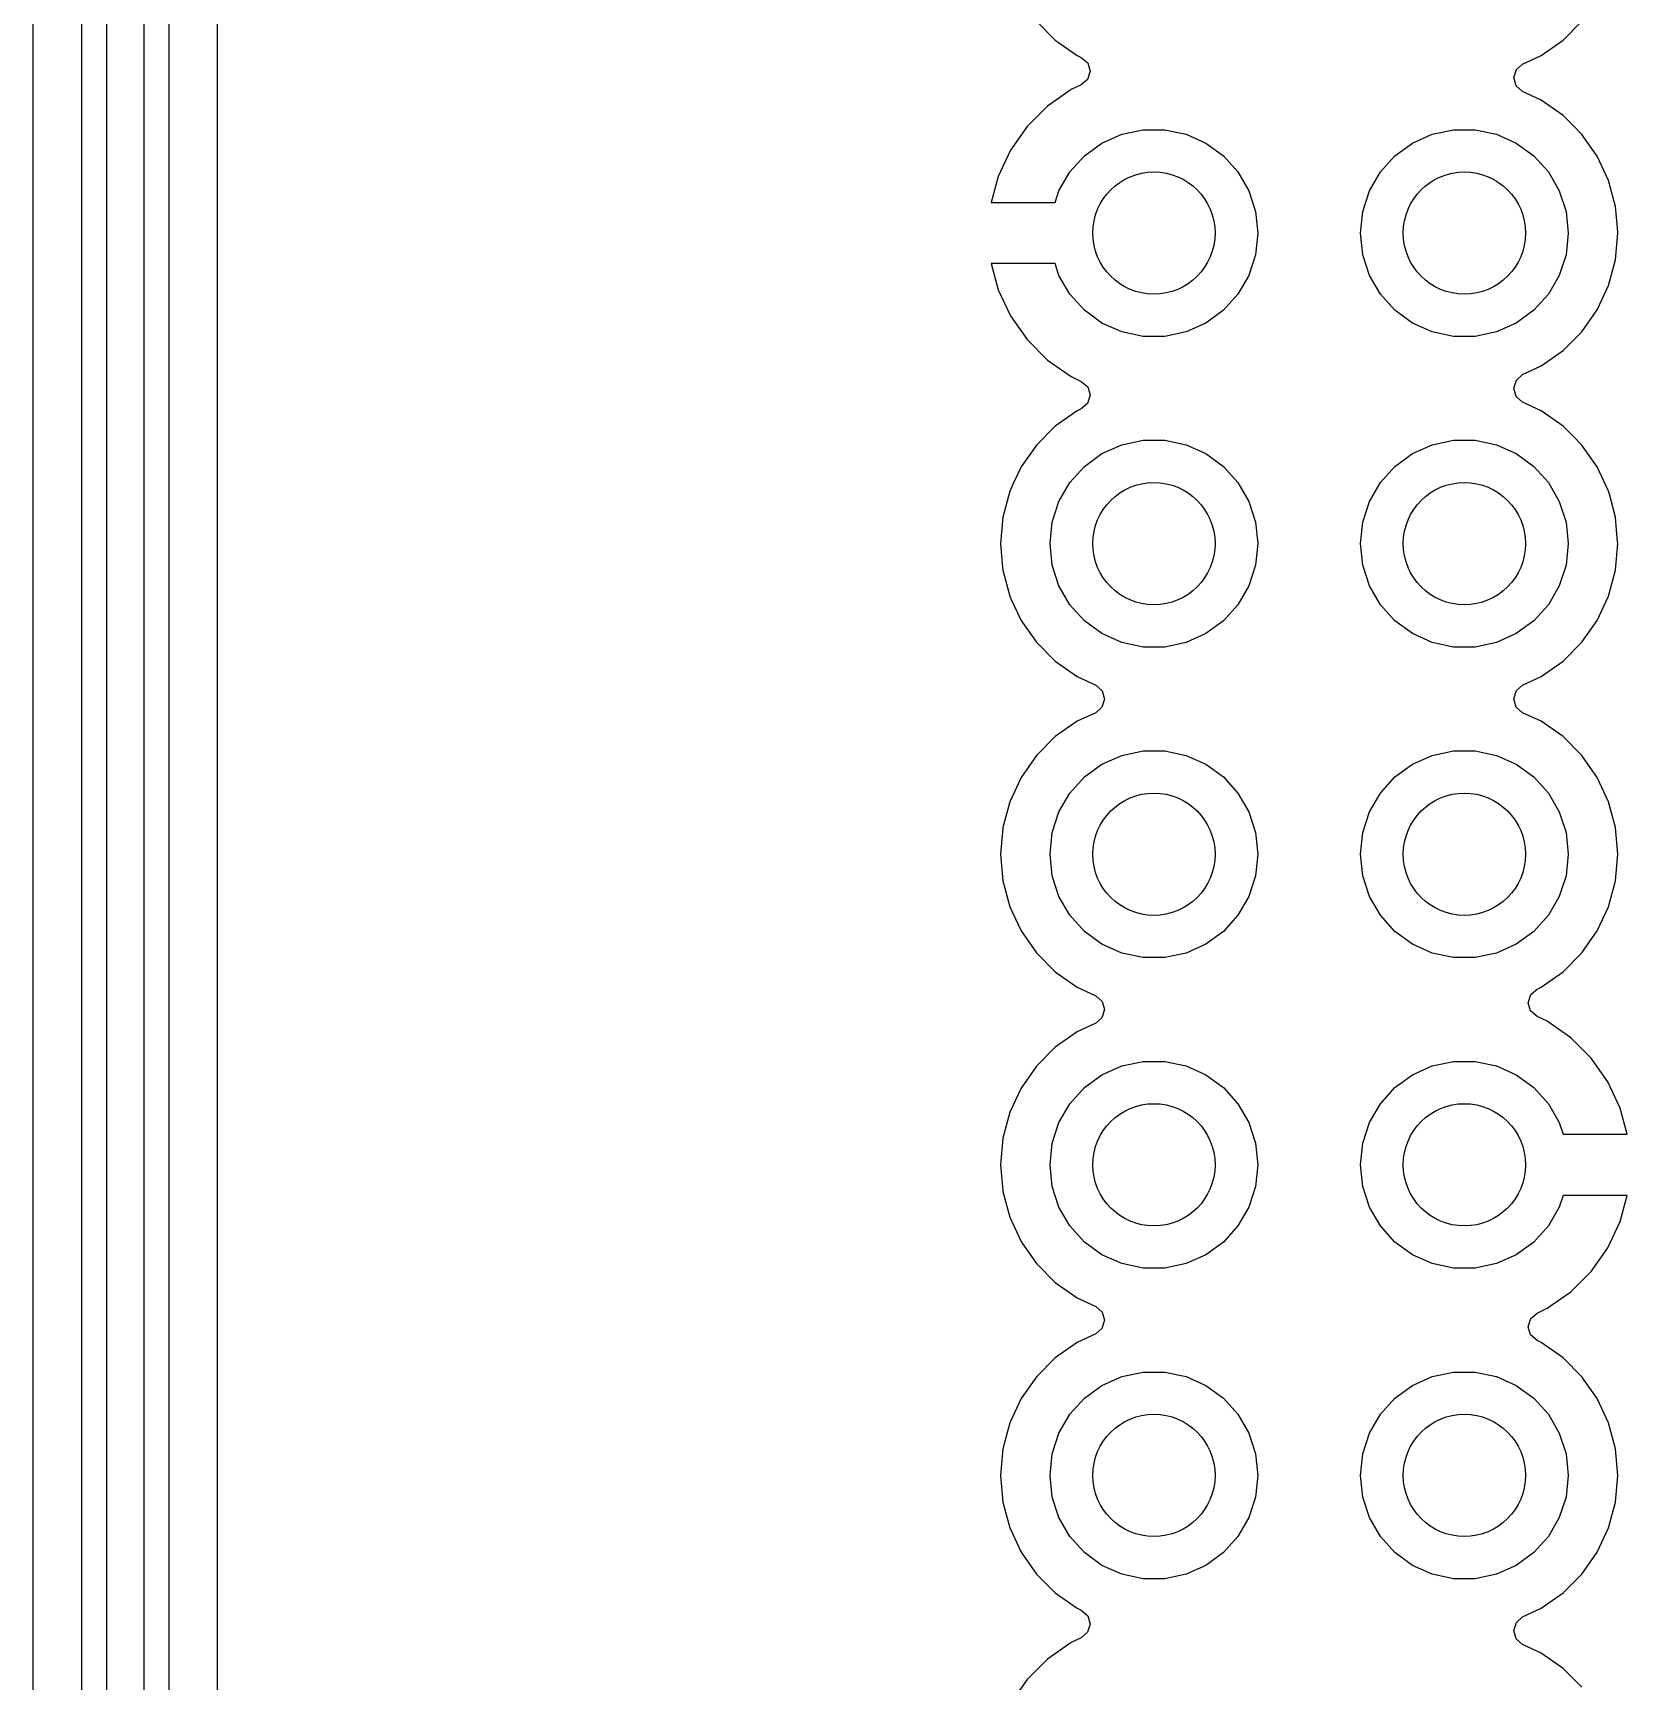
# Model space of a CAD drawing. Extents: x 0.71 to 7.56, y -5.16 to -0.79.
# Drawn here: x 4.273 to 4.787, y -4.058 to -3.528 of the extents above; entities that cross this region are included whole.
import ezdxf

# ---------------------------------------------------------------- set-up
doc = ezdxf.new("R2010")
doc.units = 0
doc.header["$MEASUREMENT"] = 0
doc.layers.add('BLACK', color=7, linetype='CONTINUOUS')

msp = doc.modelspace()

# ---------------------------------------------------------------- linework, layer by layer
at = {"layer": 'BLACK', "linetype": 'CONTINUOUS'}
for p, q in [((4.30906, -4.54393), (4.30906, -2.37598)), ((4.31693, -2.37762), (4.31693, -4.54393)), ((4.29685, -2.99213), (4.29685, -4.33071)), ((4.28898, -4.32677), (4.28898, -2.99606)), ((4.3327, -4.53217), (4.3327, -3.14175)), ((4.27321, -3.2549), (4.27321, -4.30612)), ((4.59639, -3.52372), (4.60249, -3.52981)), ((4.76602, -3.52981), (4.77211, -3.52372)), ((4.60249, -3.52981), (4.60954, -3.53475)), ((4.75896, -3.53475), (4.76602, -3.52981)), ((4.60954, -3.53475), (4.61086, -3.53537)), ((4.61086, -3.53537), (4.61086, -3.53537)), ((4.61086, -3.53537), (4.61293, -3.53718)), ((4.61293, -3.53718), (4.61368, -3.53983)), ((4.75019, -3.54191), (4.75099, -3.53928)), ((4.75099, -3.53928), (4.75301, -3.53753)), ((4.75301, -3.53753), (4.75896, -3.53475)), ((4.61086, -3.54422), (4.60758, -3.54575)), ((4.61288, -3.54246), (4.61086, -3.54422)), ((4.61368, -3.53983), (4.61288, -3.54246)), ((4.75094, -3.54456), (4.75019, -3.54191)), ((4.75301, -3.54638), (4.75094, -3.54456)), ((4.60758, -3.54575), (4.59996, -3.55108)), ((4.60758, -3.54575), (4.60758, -3.54575)), ((4.75896, -3.54915), (4.75301, -3.54638)), ((4.76602, -3.55409), (4.75896, -3.54915)), ((4.59996, -3.55108), (4.59338, -3.55766)), ((4.59996, -3.55108), (4.59996, -3.55108)), ((4.76958, -3.55766), (4.76602, -3.55409)), ((4.59338, -3.55766), (4.58805, -3.56528)), ((4.59338, -3.55766), (4.59338, -3.55766)), ((4.61752, -3.56297), (4.62391, -3.56013)), ((4.62391, -3.56013), (4.63075, -3.55867)), ((4.63075, -3.55867), (4.63775, -3.55867)), ((4.63775, -3.55867), (4.64459, -3.56013)), ((4.64459, -3.56013), (4.65098, -3.56297)), ((4.71752, -3.56297), (4.72391, -3.56013)), ((4.72391, -3.56013), (4.73075, -3.55867)), ((4.73075, -3.55867), (4.73775, -3.55867)), ((4.73775, -3.55867), (4.74459, -3.56013)), ((4.74459, -3.56013), (4.75098, -3.56297)), ((4.77211, -3.56019), (4.76958, -3.55766)), ((4.77705, -3.56724), (4.77211, -3.56019)), ((4.58805, -3.56528), (4.58412, -3.5737)), ((4.58805, -3.56528), (4.58805, -3.56528)), ((4.61186, -3.56708), (4.61752, -3.56297)), ((4.65098, -3.56297), (4.65664, -3.56708)), ((4.71186, -3.56708), (4.71752, -3.56297)), ((4.75098, -3.56297), (4.75664, -3.56708)), ((4.60718, -3.57228), (4.61186, -3.56708)), ((4.65664, -3.56708), (4.66133, -3.57228)), ((4.70718, -3.57228), (4.71186, -3.56708)), ((4.75664, -3.56708), (4.76133, -3.57228)), ((4.78069, -3.57505), (4.77705, -3.56724)), ((4.77705, -3.56724), (4.77705, -3.56724)), ((4.77705, -3.56724), (4.77705, -3.56724)), ((4.58412, -3.57371), (4.58186, -3.58211)), ((4.58412, -3.5737), (4.58412, -3.57371)), ((4.60368, -3.57834), (4.60718, -3.57228)), ((4.66133, -3.57228), (4.66482, -3.57834)), ((4.70368, -3.57834), (4.70718, -3.57228)), ((4.76133, -3.57228), (4.76482, -3.57834)), ((4.78292, -3.58337), (4.78069, -3.57505)), ((4.60246, -3.58211), (4.60368, -3.57834)), ((4.66482, -3.57834), (4.66699, -3.585)), ((4.70152, -3.585), (4.70368, -3.57834)), ((4.76482, -3.57834), (4.76699, -3.585)), ((4.58186, -3.58211), (4.58186, -3.58211)), ((4.58186, -3.58211), (4.60246, -3.58211)), ((4.66699, -3.585), (4.66772, -3.59195)), ((4.70079, -3.59195), (4.70152, -3.585)), ((4.76699, -3.585), (4.76772, -3.59195)), ((4.78342, -3.58912), (4.78292, -3.58337)), ((4.66772, -3.59195), (4.66699, -3.59891)), ((4.70152, -3.59891), (4.70079, -3.59195)), ((4.76772, -3.59195), (4.76699, -3.59891)), ((4.78292, -3.60053), (4.78367, -3.59195)), ((4.78365, -3.59168), (4.78342, -3.58912)), ((4.78367, -3.59195), (4.78365, -3.59168)), ((4.60246, -3.6018), (4.58186, -3.6018)), ((4.58186, -3.6018), (4.58412, -3.6102)), ((4.60368, -3.60556), (4.60246, -3.6018)), ((4.66699, -3.59891), (4.66482, -3.60556)), ((4.70368, -3.60556), (4.70152, -3.59891)), ((4.76699, -3.59891), (4.76482, -3.60556)), ((4.78069, -3.60886), (4.78292, -3.60053)), ((4.60718, -3.61162), (4.60368, -3.60556)), ((4.66482, -3.60556), (4.66133, -3.61162)), ((4.70718, -3.61162), (4.70368, -3.60556)), ((4.76482, -3.60556), (4.76133, -3.61162)), ((4.58412, -3.6102), (4.58412, -3.6102)), ((4.58412, -3.6102), (4.58805, -3.61863)), ((4.61186, -3.61682), (4.60718, -3.61162)), ((4.66133, -3.61162), (4.65664, -3.61682)), ((4.71186, -3.61682), (4.70718, -3.61162)), ((4.76133, -3.61162), (4.75664, -3.61682)), ((4.77705, -3.61666), (4.78069, -3.60886)), ((4.58805, -3.61863), (4.59338, -3.62625)), ((4.61752, -3.62093), (4.61186, -3.61682)), ((4.65664, -3.61682), (4.65098, -3.62093)), ((4.71752, -3.62093), (4.71186, -3.61682)), ((4.75664, -3.61682), (4.75098, -3.62093)), ((4.77211, -3.62372), (4.77705, -3.61666)), ((4.62391, -3.62378), (4.61752, -3.62093)), ((4.63075, -3.62523), (4.62391, -3.62378)), ((4.64459, -3.62378), (4.63775, -3.62523)), ((4.65098, -3.62093), (4.64459, -3.62378)), ((4.72391, -3.62378), (4.71752, -3.62093)), ((4.73075, -3.62523), (4.72391, -3.62378)), ((4.74459, -3.62378), (4.73775, -3.62523)), ((4.75098, -3.62093), (4.74459, -3.62378)), ((4.76602, -3.62981), (4.77211, -3.62372)), ((4.59338, -3.62625), (4.59996, -3.63282)), ((4.63775, -3.62523), (4.63075, -3.62523)), ((4.73775, -3.62523), (4.73075, -3.62523)), ((4.59996, -3.63282), (4.60758, -3.63816)), ((4.75301, -3.63753), (4.75896, -3.63475)), ((4.75896, -3.63475), (4.76602, -3.62981)), ((4.60758, -3.63816), (4.61086, -3.63969)), ((4.61086, -3.63969), (4.61293, -3.64151)), ((4.75019, -3.64191), (4.75099, -3.63928)), ((4.75099, -3.63928), (4.75301, -3.63753)), ((4.61368, -3.64415), (4.61288, -3.64679)), ((4.61293, -3.64151), (4.61368, -3.64415)), ((4.75094, -3.64456), (4.75019, -3.64191)), ((4.75301, -3.64638), (4.75094, -3.64456)), ((4.60954, -3.64915), (4.60249, -3.65409)), ((4.61086, -3.64854), (4.60954, -3.64915)), ((4.60954, -3.64915), (4.60954, -3.64915)), ((4.61288, -3.64679), (4.61086, -3.64854)), ((4.75896, -3.64915), (4.75301, -3.64638)), ((4.76602, -3.65409), (4.75896, -3.64915)), ((4.60249, -3.65409), (4.59639, -3.66019)), ((4.76925, -3.65732), (4.76602, -3.65409)), ((4.59639, -3.66019), (4.59145, -3.66724)), ((4.61752, -3.66297), (4.62391, -3.66013)), ((4.62391, -3.66013), (4.63075, -3.65867)), ((4.63075, -3.65867), (4.63775, -3.65867)), ((4.63775, -3.65867), (4.64459, -3.66013)), ((4.64459, -3.66013), (4.65098, -3.66297)), ((4.71752, -3.66297), (4.72391, -3.66013)), ((4.72391, -3.66013), (4.73075, -3.65867)), ((4.73075, -3.65867), (4.73775, -3.65867)), ((4.73775, -3.65867), (4.74459, -3.66013)), ((4.74459, -3.66013), (4.75098, -3.66297)), ((4.77211, -3.66019), (4.76925, -3.65732)), ((4.77705, -3.66724), (4.77211, -3.66019)), ((4.61186, -3.66708), (4.61752, -3.66297)), ((4.65098, -3.66297), (4.65664, -3.66708)), ((4.71186, -3.66708), (4.71752, -3.66297)), ((4.75098, -3.66297), (4.75664, -3.66708)), ((4.59145, -3.66724), (4.58904, -3.67241)), ((4.59145, -3.66724), (4.59145, -3.66724)), ((4.60718, -3.67228), (4.61186, -3.66708)), ((4.65664, -3.66708), (4.66133, -3.67228)), ((4.70718, -3.67228), (4.71186, -3.66708)), ((4.75664, -3.66708), (4.76133, -3.67228)), ((4.78069, -3.67505), (4.77705, -3.66724)), ((4.77705, -3.66724), (4.77705, -3.66724)), ((4.77705, -3.66724), (4.77705, -3.66724)), ((4.58781, -3.67505), (4.58558, -3.68337)), ((4.58803, -3.67459), (4.58781, -3.67505)), ((4.58781, -3.67505), (4.58781, -3.67505)), ((4.58904, -3.67241), (4.58803, -3.67459)), ((4.60368, -3.67834), (4.60718, -3.67228)), ((4.66133, -3.67228), (4.66482, -3.67834)), ((4.70368, -3.67834), (4.70718, -3.67228)), ((4.76133, -3.67228), (4.76482, -3.67834)), ((4.78094, -3.67599), (4.78069, -3.67505)), ((4.78069, -3.67505), (4.78069, -3.67505)), ((4.78069, -3.67505), (4.78069, -3.67505)), ((4.78292, -3.68337), (4.78094, -3.67599)), ((4.60152, -3.685), (4.60368, -3.67834)), ((4.66482, -3.67834), (4.66699, -3.685)), ((4.70152, -3.685), (4.70368, -3.67834)), ((4.76482, -3.67834), (4.76699, -3.685)), ((4.58558, -3.68337), (4.58483, -3.69195)), ((4.58558, -3.68337), (4.58558, -3.68337)), ((4.60079, -3.69195), (4.60152, -3.685)), ((4.66699, -3.685), (4.66772, -3.69195)), ((4.70079, -3.69195), (4.70152, -3.685)), ((4.76699, -3.685), (4.76772, -3.69195)), ((4.78328, -3.68751), (4.78292, -3.68337)), ((4.78361, -3.69126), (4.78328, -3.68751)), ((4.58483, -3.69195), (4.58483, -3.69195)), ((4.58483, -3.69195), (4.58506, -3.69457)), ((4.60152, -3.69891), (4.60079, -3.69195)), ((4.66772, -3.69195), (4.66699, -3.69891)), ((4.70152, -3.69891), (4.70079, -3.69195)), ((4.76772, -3.69195), (4.76699, -3.69891)), ((4.78292, -3.70053), (4.78367, -3.69195)), ((4.78367, -3.69195), (4.78361, -3.69126)), ((4.58506, -3.69457), (4.5854, -3.69842)), ((4.5854, -3.69842), (4.58558, -3.70053)), ((4.58558, -3.70053), (4.58558, -3.70053)), ((4.58558, -3.70053), (4.58781, -3.70886)), ((4.60368, -3.70556), (4.60152, -3.69891)), ((4.66699, -3.69891), (4.66482, -3.70556)), ((4.70368, -3.70556), (4.70152, -3.69891)), ((4.76699, -3.69891), (4.76482, -3.70556)), ((4.78069, -3.70886), (4.78292, -3.70053)), ((4.58781, -3.70886), (4.58781, -3.70886)), ((4.58781, -3.70886), (4.58781, -3.70886)), ((4.58781, -3.70886), (4.5883, -3.70989)), ((4.60718, -3.71162), (4.60368, -3.70556)), ((4.66482, -3.70556), (4.66133, -3.71162)), ((4.70718, -3.71162), (4.70368, -3.70556)), ((4.76482, -3.70556), (4.76133, -3.71162)), ((4.77705, -3.71666), (4.78069, -3.70886)), ((4.5883, -3.70989), (4.59145, -3.71666)), ((4.61186, -3.71682), (4.60718, -3.71162)), ((4.66133, -3.71162), (4.65664, -3.71682)), ((4.71186, -3.71682), (4.70718, -3.71162)), ((4.76133, -3.71162), (4.75664, -3.71682)), ((4.59145, -3.71666), (4.59194, -3.71736)), ((4.59194, -3.71736), (4.59639, -3.72372)), ((4.61752, -3.72093), (4.61186, -3.71682)), ((4.65664, -3.71682), (4.65098, -3.72093)), ((4.71752, -3.72093), (4.71186, -3.71682)), ((4.75664, -3.71682), (4.75098, -3.72093)), ((4.77211, -3.72372), (4.77705, -3.71666)), ((4.59639, -3.72372), (4.60249, -3.72981)), ((4.62391, -3.72378), (4.61752, -3.72093)), ((4.63075, -3.72523), (4.62391, -3.72378)), ((4.64459, -3.72378), (4.63775, -3.72523)), ((4.65098, -3.72093), (4.64459, -3.72378)), ((4.72391, -3.72378), (4.71752, -3.72093)), ((4.73075, -3.72523), (4.72391, -3.72378)), ((4.74459, -3.72378), (4.73775, -3.72523)), ((4.75098, -3.72093), (4.74459, -3.72378)), ((4.76602, -3.72981), (4.77211, -3.72372)), ((4.60249, -3.72981), (4.60954, -3.73475)), ((4.63775, -3.72523), (4.63075, -3.72523)), ((4.73775, -3.72523), (4.73075, -3.72523)), ((4.75896, -3.73475), (4.76602, -3.72981)), ((4.60954, -3.73475), (4.60954, -3.73475)), ((4.60954, -3.73475), (4.6155, -3.73753)), ((4.75301, -3.73753), (4.75896, -3.73475)), ((4.6155, -3.73753), (4.61756, -3.73935)), ((4.61756, -3.73935), (4.61831, -3.74199)), ((4.75019, -3.74191), (4.75099, -3.73928)), ((4.75099, -3.73928), (4.75301, -3.73753)), ((4.61752, -3.74462), (4.6155, -3.74638)), ((4.61831, -3.74199), (4.61752, -3.74462)), ((4.75094, -3.74456), (4.75019, -3.74191)), ((4.75301, -3.74638), (4.75094, -3.74456)), ((4.60954, -3.74915), (4.60249, -3.75409)), ((4.6155, -3.74638), (4.60954, -3.74915)), ((4.60954, -3.74915), (4.60954, -3.74915)), ((4.75896, -3.74915), (4.75301, -3.74638)), ((4.76602, -3.75409), (4.75896, -3.74915)), ((4.60249, -3.75409), (4.59639, -3.76019)), ((4.77203, -3.76011), (4.76602, -3.75409)), ((4.59639, -3.76019), (4.59145, -3.76724)), ((4.61752, -3.76297), (4.62391, -3.76013)), ((4.62391, -3.76013), (4.63075, -3.75867)), ((4.63075, -3.75867), (4.63775, -3.75867)), ((4.63775, -3.75867), (4.64459, -3.76013)), ((4.64459, -3.76013), (4.65098, -3.76297)), ((4.71752, -3.76297), (4.72391, -3.76013)), ((4.72391, -3.76013), (4.73075, -3.75867)), ((4.73075, -3.75867), (4.73775, -3.75867)), ((4.73775, -3.75867), (4.74459, -3.76013)), ((4.74459, -3.76013), (4.75098, -3.76297)), ((4.77211, -3.76019), (4.77203, -3.76011)), ((4.77705, -3.76724), (4.77211, -3.76019)), ((4.59145, -3.76724), (4.58781, -3.77505)), ((4.59145, -3.76724), (4.59145, -3.76724)), ((4.60718, -3.77228), (4.61186, -3.76708)), ((4.61186, -3.76708), (4.61752, -3.76297)), ((4.65098, -3.76297), (4.65664, -3.76708)), ((4.65664, -3.76708), (4.66133, -3.77228)), ((4.70718, -3.77228), (4.71186, -3.76708)), ((4.71186, -3.76708), (4.71752, -3.76297)), ((4.75098, -3.76297), (4.75664, -3.76708)), ((4.75664, -3.76708), (4.76133, -3.77228)), ((4.78069, -3.77505), (4.77705, -3.76724)), ((4.77705, -3.76724), (4.77705, -3.76724)), ((4.77705, -3.76724), (4.77705, -3.76724)), ((4.60368, -3.77834), (4.60718, -3.77228)), ((4.66133, -3.77228), (4.66482, -3.77834)), ((4.70368, -3.77834), (4.70718, -3.77228)), ((4.76133, -3.77228), (4.76482, -3.77834)), ((4.58781, -3.77505), (4.58558, -3.78337)), ((4.58781, -3.77505), (4.58781, -3.77505)), ((4.78292, -3.78337), (4.78069, -3.77505)), ((4.58558, -3.78337), (4.58557, -3.78357)), ((4.58558, -3.78337), (4.58558, -3.78337)), ((4.60152, -3.785), (4.60368, -3.77834)), ((4.66482, -3.77834), (4.66699, -3.785)), ((4.70152, -3.785), (4.70368, -3.77834)), ((4.76482, -3.77834), (4.76699, -3.785)), ((4.78367, -3.79195), (4.78292, -3.78337)), ((4.58557, -3.78357), (4.58483, -3.79195)), ((4.60079, -3.79195), (4.60152, -3.785)), ((4.66699, -3.785), (4.66772, -3.79195)), ((4.70079, -3.79195), (4.70152, -3.785)), ((4.76699, -3.785), (4.76772, -3.79195)), ((4.58483, -3.79195), (4.58483, -3.79195)), ((4.58483, -3.79195), (4.58558, -3.80053)), ((4.60152, -3.79891), (4.60079, -3.79195)), ((4.66772, -3.79195), (4.66699, -3.79891)), ((4.70152, -3.79891), (4.70079, -3.79195)), ((4.76772, -3.79195), (4.76699, -3.79891)), ((4.78292, -3.80053), (4.78367, -3.79195)), ((4.60368, -3.80556), (4.60152, -3.79891)), ((4.66699, -3.79891), (4.66482, -3.80556)), ((4.70368, -3.80556), (4.70152, -3.79891)), ((4.76699, -3.79891), (4.76482, -3.80556)), ((4.58558, -3.80053), (4.58558, -3.80053)), ((4.58558, -3.80053), (4.58781, -3.80886)), ((4.78069, -3.80886), (4.78292, -3.80053)), ((4.58781, -3.80886), (4.58781, -3.80886)), ((4.58781, -3.80886), (4.58781, -3.80886)), ((4.58781, -3.80886), (4.58868, -3.81071)), ((4.60718, -3.81162), (4.60368, -3.80556)), ((4.66482, -3.80556), (4.66133, -3.81162)), ((4.70718, -3.81162), (4.70368, -3.80556)), ((4.76482, -3.80556), (4.76133, -3.81162)), ((4.77705, -3.81666), (4.78069, -3.80886)), ((4.58868, -3.81071), (4.59145, -3.81666)), ((4.61186, -3.81682), (4.60718, -3.81162)), ((4.66133, -3.81162), (4.65664, -3.81682)), ((4.71186, -3.81682), (4.70718, -3.81162)), ((4.76133, -3.81162), (4.75664, -3.81682)), ((4.59145, -3.81666), (4.59145, -3.81666)), ((4.59145, -3.81666), (4.59639, -3.82372)), ((4.61752, -3.82093), (4.61186, -3.81682)), ((4.65664, -3.81682), (4.65098, -3.82093)), ((4.71752, -3.82093), (4.71186, -3.81682)), ((4.75664, -3.81682), (4.75098, -3.82093)), ((4.77211, -3.82372), (4.77705, -3.81666)), ((4.59639, -3.82372), (4.60249, -3.82981)), ((4.62391, -3.82378), (4.61752, -3.82093)), ((4.63075, -3.82523), (4.62391, -3.82378)), ((4.63775, -3.82523), (4.63075, -3.82523)), ((4.64459, -3.82378), (4.63775, -3.82523)), ((4.65098, -3.82093), (4.64459, -3.82378)), ((4.72391, -3.82378), (4.71752, -3.82093)), ((4.73075, -3.82523), (4.72391, -3.82378)), ((4.73775, -3.82523), (4.73075, -3.82523)), ((4.74459, -3.82378), (4.73775, -3.82523)), ((4.75098, -3.82093), (4.74459, -3.82378)), ((4.76602, -3.82981), (4.77211, -3.82372)), ((4.60249, -3.82981), (4.60954, -3.83475)), ((4.75896, -3.83475), (4.76602, -3.82981)), ((4.60954, -3.83475), (4.60954, -3.83475)), ((4.60954, -3.83475), (4.6155, -3.83753)), ((4.75562, -3.83712), (4.75764, -3.83537)), ((4.75764, -3.83537), (4.75896, -3.83475)), ((4.6155, -3.83753), (4.61756, -3.83935)), ((4.61756, -3.83935), (4.61831, -3.84199)), ((4.75482, -3.83975), (4.75562, -3.83712)), ((4.75558, -3.8424), (4.75482, -3.83975)), ((4.6155, -3.84638), (4.60954, -3.84915)), ((4.61752, -3.84462), (4.6155, -3.84638)), ((4.61831, -3.84199), (4.61752, -3.84462)), ((4.75764, -3.84422), (4.75558, -3.8424)), ((4.76093, -3.84575), (4.75764, -3.84422)), ((4.76855, -3.85108), (4.76093, -3.84575)), ((4.60954, -3.84915), (4.60249, -3.85409)), ((4.60954, -3.84915), (4.60954, -3.84915)), ((4.77512, -3.85766), (4.76855, -3.85108)), ((4.60249, -3.85409), (4.59639, -3.86019)), ((4.78046, -3.86528), (4.77512, -3.85766)), ((4.77512, -3.85766), (4.77512, -3.85766)), ((4.59639, -3.86019), (4.59145, -3.86724)), ((4.61186, -3.86708), (4.61752, -3.86297)), ((4.61752, -3.86297), (4.62391, -3.86013)), ((4.62391, -3.86013), (4.63075, -3.85867)), ((4.63075, -3.85867), (4.63775, -3.85867)), ((4.63775, -3.85867), (4.64459, -3.86013)), ((4.64459, -3.86013), (4.65098, -3.86297)), ((4.65098, -3.86297), (4.65664, -3.86708)), ((4.71186, -3.86708), (4.71752, -3.86297)), ((4.71752, -3.86297), (4.72391, -3.86013)), ((4.72391, -3.86013), (4.73075, -3.85867)), ((4.73075, -3.85867), (4.73775, -3.85867)), ((4.73775, -3.85867), (4.74459, -3.86013)), ((4.74459, -3.86013), (4.75098, -3.86297)), ((4.75098, -3.86297), (4.75664, -3.86708)), ((4.59145, -3.86724), (4.58781, -3.87505)), ((4.59145, -3.86724), (4.59145, -3.86724)), ((4.60718, -3.87228), (4.61186, -3.86708)), ((4.65664, -3.86708), (4.66133, -3.87228)), ((4.70718, -3.87228), (4.71186, -3.86708)), ((4.75664, -3.86708), (4.76133, -3.87228)), ((4.78439, -3.8737), (4.78046, -3.86528)), ((4.78046, -3.86528), (4.78046, -3.86528)), ((4.60368, -3.87834), (4.60718, -3.87228)), ((4.66133, -3.87228), (4.66482, -3.87834)), ((4.70368, -3.87834), (4.70718, -3.87228)), ((4.76133, -3.87228), (4.76482, -3.87834)), ((4.78439, -3.87371), (4.78439, -3.8737)), ((4.58781, -3.87505), (4.58558, -3.88337)), ((4.58781, -3.87505), (4.58781, -3.87505)), ((4.60152, -3.885), (4.60368, -3.87834)), ((4.66482, -3.87834), (4.66699, -3.885)), ((4.70152, -3.885), (4.70368, -3.87834)), ((4.76482, -3.87834), (4.76605, -3.88211)), ((4.78664, -3.88211), (4.78439, -3.87371)), ((4.58558, -3.88337), (4.58483, -3.89195)), ((4.58558, -3.88337), (4.58558, -3.88337)), ((4.76605, -3.88211), (4.78664, -3.88211)), ((4.78664, -3.88211), (4.78664, -3.88211)), ((4.60079, -3.89195), (4.60152, -3.885)), ((4.66699, -3.885), (4.66772, -3.89195)), ((4.70079, -3.89195), (4.70152, -3.885)), ((4.58483, -3.89195), (4.58555, -3.90021)), ((4.60152, -3.89891), (4.60079, -3.89195)), ((4.66772, -3.89195), (4.66699, -3.89891)), ((4.70152, -3.89891), (4.70079, -3.89195)), ((4.58555, -3.90021), (4.58558, -3.90053)), ((4.60368, -3.90556), (4.60152, -3.89891)), ((4.66699, -3.89891), (4.66482, -3.90556)), ((4.70368, -3.90556), (4.70152, -3.89891)), ((4.58558, -3.90053), (4.58558, -3.90053)), ((4.58558, -3.90053), (4.58781, -3.90886)), ((4.76605, -3.9018), (4.76482, -3.90556)), ((4.78664, -3.9018), (4.76605, -3.9018)), ((4.78439, -3.9102), (4.78664, -3.9018)), ((4.58781, -3.90886), (4.58781, -3.90886)), ((4.58781, -3.90886), (4.58781, -3.90886)), ((4.58781, -3.90886), (4.58844, -3.9102)), ((4.58844, -3.9102), (4.59145, -3.91666)), ((4.60718, -3.91162), (4.60368, -3.90556)), ((4.66482, -3.90556), (4.66133, -3.91162)), ((4.70718, -3.91162), (4.70368, -3.90556)), ((4.76482, -3.90556), (4.76133, -3.91162)), ((4.78046, -3.91863), (4.78439, -3.9102)), ((4.78439, -3.9102), (4.78439, -3.9102)), ((4.61186, -3.91682), (4.60718, -3.91162)), ((4.66133, -3.91162), (4.65664, -3.91682)), ((4.71186, -3.91682), (4.70718, -3.91162)), ((4.76133, -3.91162), (4.75664, -3.91682)), ((4.59145, -3.91666), (4.59185, -3.91723)), ((4.59185, -3.91723), (4.59639, -3.92372)), ((4.61752, -3.92093), (4.61186, -3.91682)), ((4.62391, -3.92378), (4.61752, -3.92093)), ((4.65098, -3.92093), (4.64459, -3.92378)), ((4.65664, -3.91682), (4.65098, -3.92093)), ((4.71752, -3.92093), (4.71186, -3.91682)), ((4.72391, -3.92378), (4.71752, -3.92093)), ((4.75098, -3.92093), (4.74459, -3.92378)), ((4.75664, -3.91682), (4.75098, -3.92093)), ((4.77512, -3.92625), (4.78046, -3.91863)), ((4.59639, -3.92372), (4.60249, -3.92981)), ((4.63075, -3.92523), (4.62391, -3.92378)), ((4.63775, -3.92523), (4.63075, -3.92523)), ((4.64459, -3.92378), (4.63775, -3.92523)), ((4.73075, -3.92523), (4.72391, -3.92378)), ((4.73775, -3.92523), (4.73075, -3.92523)), ((4.74459, -3.92378), (4.73775, -3.92523)), ((4.76855, -3.93282), (4.77512, -3.92625)), ((4.60249, -3.92981), (4.60954, -3.93475)), ((4.60954, -3.93475), (4.60954, -3.93475)), ((4.60954, -3.93475), (4.6155, -3.93753)), ((4.76093, -3.93816), (4.76855, -3.93282)), ((4.6155, -3.93753), (4.61756, -3.93935)), ((4.61831, -3.94199), (4.61752, -3.94462)), ((4.61756, -3.93935), (4.61831, -3.94199)), ((4.75482, -3.94408), (4.75562, -3.94144)), ((4.75562, -3.94144), (4.75764, -3.93969)), ((4.75764, -3.93969), (4.76093, -3.93816)), ((4.6155, -3.94638), (4.60954, -3.94915)), ((4.61752, -3.94462), (4.6155, -3.94638)), ((4.75558, -3.94672), (4.75482, -3.94408)), ((4.75764, -3.94854), (4.75558, -3.94672)), ((4.60954, -3.94915), (4.60249, -3.95409)), ((4.60954, -3.94915), (4.60954, -3.94915)), ((4.75896, -3.94915), (4.75764, -3.94854)), ((4.76602, -3.95409), (4.75896, -3.94915)), ((4.75896, -3.94915), (4.75896, -3.94915)), ((4.60249, -3.95409), (4.59639, -3.96019)), ((4.77211, -3.96019), (4.76602, -3.95409)), ((4.59639, -3.96019), (4.59145, -3.96724)), ((4.61186, -3.96708), (4.61752, -3.96297)), ((4.61752, -3.96297), (4.62391, -3.96013)), ((4.62391, -3.96013), (4.63075, -3.95867)), ((4.63075, -3.95867), (4.63775, -3.95867)), ((4.63775, -3.95867), (4.64459, -3.96013)), ((4.64459, -3.96013), (4.65098, -3.96297)), ((4.65098, -3.96297), (4.65664, -3.96708)), ((4.71186, -3.96708), (4.71752, -3.96297)), ((4.71752, -3.96297), (4.72391, -3.96013)), ((4.72391, -3.96013), (4.73075, -3.95867)), ((4.73075, -3.95867), (4.73775, -3.95867)), ((4.73775, -3.95867), (4.74459, -3.96013)), ((4.74459, -3.96013), (4.75098, -3.96297)), ((4.75098, -3.96297), (4.75664, -3.96708)), ((4.77705, -3.96724), (4.77211, -3.96019)), ((4.77211, -3.96019), (4.77211, -3.96019)), ((4.59145, -3.96724), (4.58781, -3.97505)), ((4.59145, -3.96724), (4.59145, -3.96724)), ((4.60718, -3.97228), (4.61186, -3.96708)), ((4.65664, -3.96708), (4.66133, -3.97228)), ((4.70718, -3.97228), (4.71186, -3.96708)), ((4.75664, -3.96708), (4.76133, -3.97228)), ((4.78069, -3.97505), (4.77705, -3.96724)), ((4.77705, -3.96724), (4.77705, -3.96724)), ((4.77705, -3.96724), (4.77705, -3.96724)), ((4.60368, -3.97834), (4.60718, -3.97228)), ((4.66133, -3.97228), (4.66482, -3.97834)), ((4.70368, -3.97834), (4.70718, -3.97228)), ((4.76133, -3.97228), (4.76482, -3.97834)), ((4.58781, -3.97505), (4.58558, -3.98337)), ((4.58781, -3.97505), (4.58781, -3.97505)), ((4.60152, -3.985), (4.60368, -3.97834)), ((4.66482, -3.97834), (4.66699, -3.985)), ((4.70152, -3.985), (4.70368, -3.97834)), ((4.76482, -3.97834), (4.76699, -3.985)), ((4.78292, -3.98337), (4.78069, -3.97505)), ((4.58558, -3.98337), (4.58483, -3.99195)), ((4.58558, -3.98337), (4.58558, -3.98337)), ((4.60079, -3.99195), (4.60152, -3.985)), ((4.66699, -3.985), (4.66772, -3.99195)), ((4.70079, -3.99195), (4.70152, -3.985)), ((4.76699, -3.985), (4.76772, -3.99195)), ((4.78367, -3.99195), (4.78292, -3.98337)), ((4.58483, -3.99195), (4.58483, -3.99195)), ((4.58483, -3.99195), (4.58558, -4.00053)), ((4.60152, -3.99891), (4.60079, -3.99195)), ((4.66772, -3.99195), (4.66699, -3.99891)), ((4.70152, -3.99891), (4.70079, -3.99195)), ((4.76772, -3.99195), (4.76699, -3.99891)), ((4.78292, -4.00053), (4.78367, -3.99195)), ((4.58558, -4.00053), (4.58558, -4.00053)), ((4.58558, -4.00053), (4.58781, -4.00886)), ((4.60368, -4.00556), (4.60152, -3.99891)), ((4.66699, -3.99891), (4.66482, -4.00556)), ((4.70368, -4.00556), (4.70152, -3.99891)), ((4.76699, -3.99891), (4.76482, -4.00556)), ((4.78069, -4.00886), (4.78292, -4.00053)), ((4.60718, -4.01162), (4.60368, -4.00556)), ((4.66482, -4.00556), (4.66133, -4.01162)), ((4.70718, -4.01162), (4.70368, -4.00556)), ((4.76482, -4.00556), (4.76133, -4.01162)), ((4.58781, -4.00886), (4.58781, -4.00886)), ((4.58781, -4.00886), (4.58781, -4.00886)), ((4.58781, -4.00886), (4.58868, -4.01071)), ((4.58868, -4.01071), (4.59145, -4.01666)), ((4.61186, -4.01682), (4.60718, -4.01162)), ((4.66133, -4.01162), (4.65664, -4.01682)), ((4.71186, -4.01682), (4.70718, -4.01162)), ((4.76133, -4.01162), (4.75664, -4.01682)), ((4.77705, -4.01666), (4.78069, -4.00886)), ((4.59145, -4.01666), (4.59145, -4.01666)), ((4.59145, -4.01666), (4.59639, -4.02372)), ((4.61752, -4.02093), (4.61186, -4.01682)), ((4.65664, -4.01682), (4.65098, -4.02093)), ((4.71752, -4.02093), (4.71186, -4.01682)), ((4.75664, -4.01682), (4.75098, -4.02093)), ((4.77211, -4.02372), (4.77705, -4.01666)), ((4.62391, -4.02378), (4.61752, -4.02093)), ((4.65098, -4.02093), (4.64459, -4.02378)), ((4.72391, -4.02378), (4.71752, -4.02093)), ((4.75098, -4.02093), (4.74459, -4.02378)), ((4.59639, -4.02372), (4.60249, -4.02981)), ((4.63075, -4.02523), (4.62391, -4.02378)), ((4.63775, -4.02523), (4.63075, -4.02523)), ((4.64459, -4.02378), (4.63775, -4.02523)), ((4.73075, -4.02523), (4.72391, -4.02378)), ((4.73775, -4.02523), (4.73075, -4.02523)), ((4.74459, -4.02378), (4.73775, -4.02523)), ((4.76602, -4.02981), (4.77211, -4.02372)), ((4.60249, -4.02981), (4.60954, -4.03475)), ((4.75896, -4.03475), (4.76602, -4.02981)), ((4.60954, -4.03475), (4.61086, -4.03537)), ((4.61086, -4.03537), (4.61086, -4.03537)), ((4.61086, -4.03537), (4.61293, -4.03718)), ((4.61293, -4.03718), (4.61368, -4.03983)), ((4.75099, -4.03928), (4.75301, -4.03753)), ((4.75301, -4.03753), (4.75896, -4.03475)), ((4.61288, -4.04246), (4.61086, -4.04422)), ((4.61368, -4.03983), (4.61288, -4.04246)), ((4.75019, -4.04191), (4.75099, -4.03928)), ((4.75094, -4.04456), (4.75019, -4.04191)), ((4.60758, -4.04575), (4.59996, -4.05108)), ((4.61086, -4.04422), (4.60758, -4.04575)), ((4.60758, -4.04575), (4.60758, -4.04575)), ((4.75301, -4.04638), (4.75094, -4.04456)), ((4.75896, -4.04915), (4.75301, -4.04638)), ((4.59996, -4.05108), (4.59338, -4.05766)), ((4.59996, -4.05108), (4.59996, -4.05108)), ((4.76602, -4.05409), (4.75896, -4.04915)), ((4.76958, -4.05766), (4.76602, -4.05409)), ((4.59338, -4.05766), (4.58805, -4.06528)), ((4.59338, -4.05766), (4.59338, -4.05766)), ((4.77211, -4.06019), (4.76958, -4.05766))]:
    msp.add_line(p, q, dxfattribs=at)
at = {"layer": 'BLACK'}
for centre in [(4.63425, -3.59195), (4.73425, -3.59195), (4.63425, -3.69195), (4.73425, -3.69195), (4.63425, -3.79195), (4.73425, -3.79195), (4.63425, -3.89195), (4.73425, -3.89195), (4.63425, -3.99195), (4.73425, -3.99195)]:
    msp.add_circle(centre, 0.019685, dxfattribs=at)

doc.saveas('drawing.dxf')
